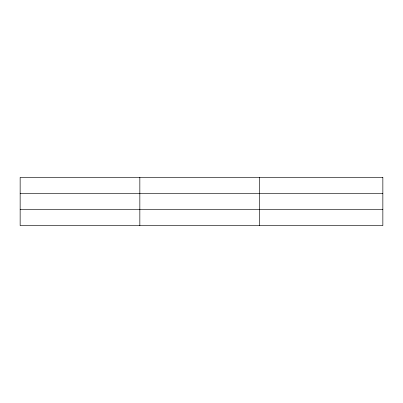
<?xml version="1.0" encoding="UTF-8"?>
<svg xmlns="http://www.w3.org/2000/svg" width="403" height="403" viewBox="0 0 403 403"><rect width="100%" height="100%" fill="white"/><g stroke="black" fill="none" stroke-linecap="round" stroke-linejoin="round"><path stroke-width="0.6" d="M139.841 177.375L139.841 225.625M259.532 177.375L259.532 225.625M20.15 193.299L382.85 193.299M20.15 209.701L382.85 209.701M382.85 177.375L382.85 225.625L20.15 225.625L20.15 177.375L382.85 177.375"/></g></svg>
